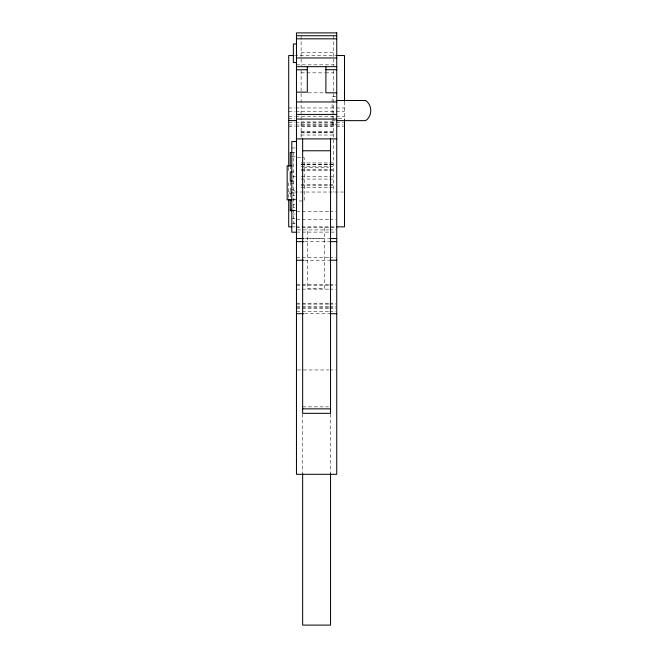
<?xml version="1.0" encoding="UTF-8"?>
<svg xmlns="http://www.w3.org/2000/svg" width="658" height="658" viewBox="0 0 658 658"><rect width="100%" height="100%" fill="white"/><g stroke="black" fill="none" stroke-linecap="round" stroke-linejoin="round"><path stroke-width="0.49" stroke-dasharray="3.29 2.47" d="M301.109 52.541L333.647 52.541M294.43 55.535L336.748 55.535M296.462 64.829L335.745 64.829M301.109 72.849L324.493 72.849M325.513 72.849L333.647 72.849M308.224 92.827L324.493 92.827M335.819 96.636L332.101 96.636L332.101 124.527L335.819 124.527M288.714 107.961L294.8 107.961M295.812 107.961L335.366 107.961M336.378 107.961L344.496 107.961M288.714 111.383L294.8 111.416M295.812 111.383L335.366 111.416M336.378 111.416L344.496 111.383M288.714 116.236L294.8 116.236M295.812 116.236L335.366 116.236M336.378 116.236L344.496 116.236M288.714 118.621L294.8 118.621M338.409 118.621L344.496 118.621M332.101 120.644L335.144 120.644M301.109 121.911L333.647 121.911M288.714 122.577L294.8 122.577M295.812 122.577L335.366 122.577M336.378 122.577L343.484 122.577M301.109 124.008L333.647 124.008M288.714 124.962L294.8 124.962M295.812 124.962L335.366 124.962M336.378 124.962L343.484 124.962M301.109 125.958L333.647 125.958M288.714 126.525L294.8 126.525M295.812 126.525L335.366 126.525M336.378 126.525L343.484 126.525M301.109 131.559L333.647 131.559M301.109 132.159L333.647 132.159M301.109 132.817L333.647 132.817M301.109 135.03L333.647 135.03M291.815 147.951L295.532 147.951M291.815 152.475L294.907 152.475M291.815 156.439L295.532 156.439M297.432 157.69L304.21 157.69L304.21 200.97L297.432 200.97M301.109 162.945L328.564 162.945M329.584 162.945L333.647 162.945M301.109 164.385L328.564 164.385M329.584 164.385L333.647 164.385M301.109 164.73L328.564 164.73M329.584 164.73L333.647 164.73M301.109 166.408L328.564 166.408M329.584 166.408L333.647 166.408M303.651 167.527L328.556 167.527M301.109 169.723L328.564 169.723M329.584 169.723L333.647 169.723M301.109 170.562L328.564 170.562M329.584 170.562L333.647 170.562M291.815 171.919L293.361 171.919M292.744 176.492L295.532 176.492M301.109 176.763L328.564 176.763M329.584 176.763L333.647 176.763M301.109 179.075L328.564 179.075M329.584 179.075L333.647 179.075M291.033 180.284L293.361 180.284M291.815 181.213L293.361 181.213M291.033 183.385L293.361 183.385M301.109 184.281L328.564 184.281M329.584 184.281L333.647 184.281M301.109 185.235L328.564 185.235M329.584 185.235L333.647 185.235M301.109 187.555L328.564 187.555M329.584 187.555L333.647 187.555M291.033 189.578L293.361 189.578M293.361 190.343L294.907 190.343M288.714 192.029L343.484 192.029M291.033 192.679L293.361 192.679M288.936 193.649L294.907 193.649M293.361 195.484L294.907 195.484M292.744 199.185L295.532 199.185M292.917 199.843L295.574 199.843M293.361 204.778L294.907 204.778M293.361 207.583L294.907 207.583M292.917 210.256L295.574 210.256M292.917 210.766L295.574 210.766M296.462 211.317L328.687 211.317M329.699 211.317L335.745 211.317M293.361 214.072L294.907 214.072M291.815 218.267L295.532 218.267M296.462 219.427L328.687 219.427M329.699 219.427L335.745 219.427M294.907 223.078L293.361 223.078L293.361 152.475M291.815 223.802L295.532 223.802M292.769 226.862L294.8 226.862M295.812 226.862L300.887 226.862M301.899 226.862L335.366 226.862M296.462 227.701L335.794 227.701M297.342 229.913L328.687 229.913M329.699 229.913L335.86 229.913M296.462 232.101L335.794 232.101M307.311 238.295L324.353 238.295M304.514 238.55L328.687 238.55M304.514 241.651L328.687 241.651M296.462 257.739L328.687 257.739M329.699 257.739L335.86 257.739M304.514 260.231L328.687 260.231M296.462 284.486L328.687 284.486M329.699 284.486L335.745 284.486M296.462 285.218L328.687 285.218M329.699 285.218L335.745 285.218M296.462 289.142L328.687 289.142M329.699 289.142L335.745 289.142M296.462 303.215L328.687 303.215M329.699 303.215L335.745 303.215M296.462 304.095L328.687 304.095M329.699 304.095L335.745 304.095M296.462 306.612L328.687 306.612M329.699 306.612L335.745 306.612M296.462 307.771L328.687 307.771M329.699 307.771L335.745 307.771M296.462 308.281L328.687 308.281M329.699 308.281L335.745 308.281M296.462 311.399L328.687 311.399M329.699 311.399L335.745 311.399M304.514 313.693L328.687 313.693M297.465 369.961L328.687 369.961M329.699 369.961L335.745 369.961M302.655 406.85L328.556 406.85M344.496 101.719L344.496 119.674M333.647 35.935L333.647 65.8M333.647 70.538L333.647 192.029M330.546 414.129L330.546 474.064M324.353 227.701L324.353 288.763L307.311 288.763L307.311 227.701M302.655 414.129L302.655 473.053M301.109 35.935L301.109 65.8M301.109 70.538L301.109 137.637M290.26 165.758L290.26 170.767M290.26 182.102L290.26 199.843M288.714 167.403L288.714 171.549M288.714 182.751L288.714 198.181"/><path stroke-width="0.99" d="M296.462 35.729L336.748 35.729M296.462 38.83L336.748 38.83M296.462 43.979L293.361 43.979L293.361 62.576L296.462 62.576M293.558 55.535L288.714 55.535L288.714 166.458M336.608 55.535L344.496 55.535L344.496 101.291M296.462 57.97L336.748 57.97M296.462 66.672L336.748 66.672M296.462 69.773L307.311 69.773M325.899 69.699L336.748 69.699M296.462 92.145L307.311 92.145L307.311 66.672M336.748 92.819L325.899 92.819L325.899 66.672M336.164 100.501L365.609 100.501C372.469 105 372.469 116.145 365.609 120.644L336.164 120.644M296.462 101.957L336.748 101.957M296.462 114.426L336.748 114.426M296.462 119.073L336.748 119.073M288.714 120.611L296.462 120.611M296.462 138.896L336.748 138.896M296.462 141.56L291.815 141.56L291.815 232.208L296.462 232.208M302.655 150.772L330.546 150.772M291.815 152.475L290.26 152.475L290.26 165.758M291.815 165.758L287.159 165.758L287.159 199.843L292.037 199.843M291.815 171.919L290.26 171.919L290.26 181.213L291.815 181.213M290.26 210.256L292.037 210.256M292.037 210.766L290.26 210.766L290.26 199.843M291.757 226.862L288.714 226.862L288.714 199.201M336.378 226.862L344.496 226.862L344.496 119.608M296.462 238.55L303.511 238.55M329.699 238.55L336.748 238.55M296.462 241.651L303.511 241.651M329.699 241.651L336.748 241.651M296.462 260.231L303.511 260.231M329.699 260.231L336.748 260.231M296.462 313.693L303.511 313.693M329.699 313.693L336.748 313.693M302.655 408.857L330.546 408.857M330.546 138.896L330.546 413.339L302.655 413.339L302.655 138.896M330.546 473.653L330.546 625.1L302.655 625.1L302.655 473.653M336.748 32.9L296.462 32.9L296.462 474.295L336.748 474.295L336.748 32.9"/></g></svg>
